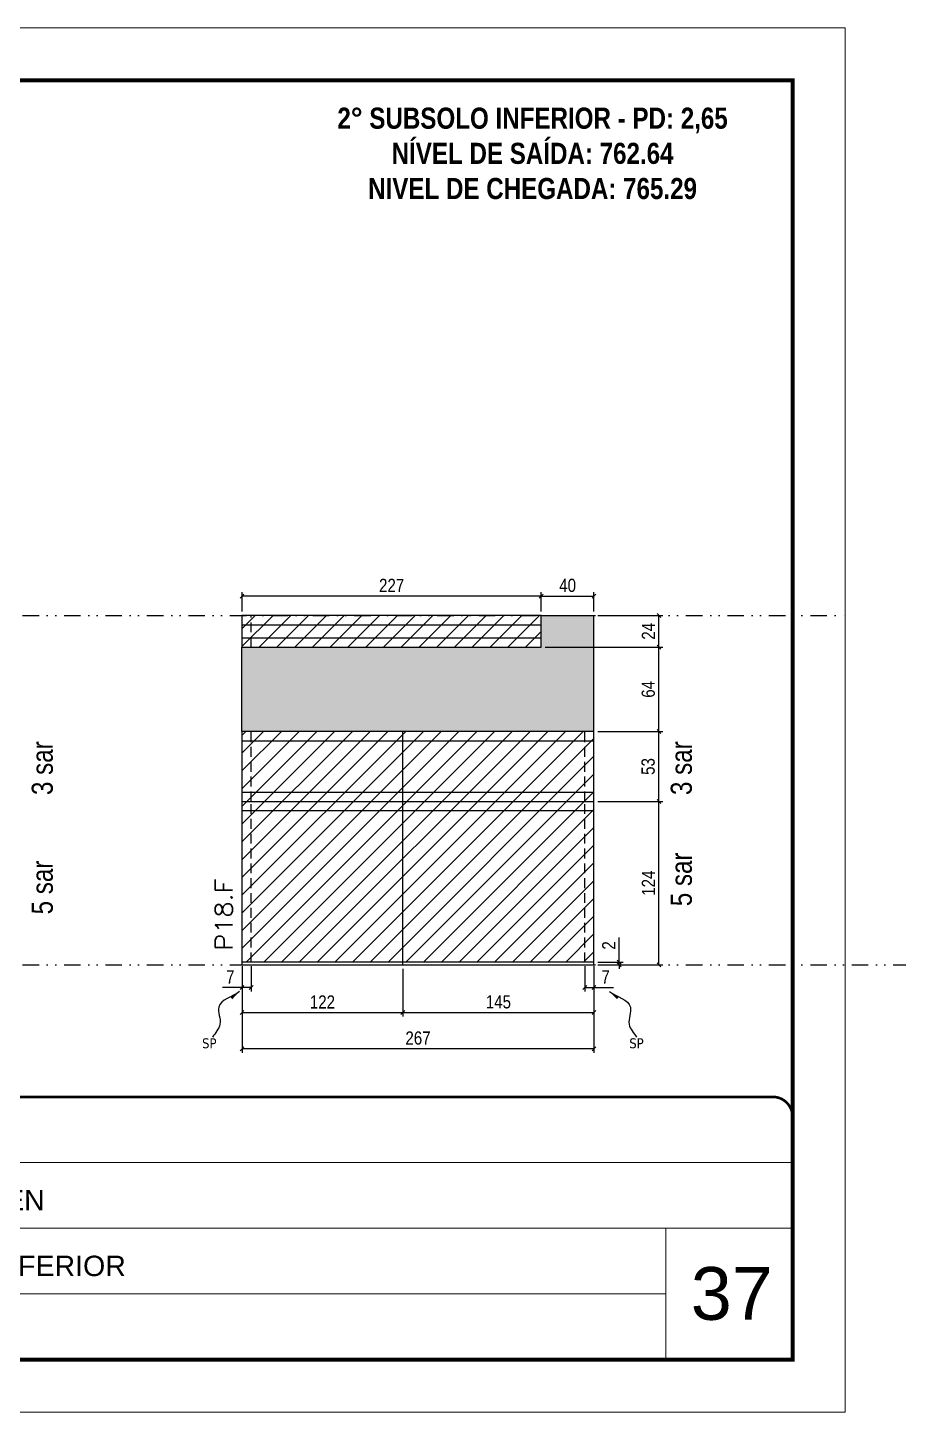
# Model space of a CAD drawing. Extents: x 13513 to 27878, y -21631 to 6985.
# Drawn here: x 15278 to 15939, y -4402 to -3352 of the extents above; entities that cross this region are included whole.
import ezdxf

# ---------------------------------------------------------------- set-up
doc = ezdxf.new("R2010")
doc.units = 0
for name, pattern in [('CONTINUO', [0]), ('DASHED', [0.75, 0.5, -0.25]), ('DIVIDE2', [0.625, 0.25, -0.125, 0, -0.125, 0, -0.125]), ('HIDDEN', [0.375, 0.25, -0.125])]:
    doc.linetypes.add(name, pattern=pattern)
for name, color, linetype, lineweight in [('CARIMBO', 255, 'Continuous', 9), ('Folhas', 255, 'Continuous', 9), ('Hachura', 251, 'Continuous', 9), ('SARRAFO DE PRESSAO', 251, 'DASHED', 9), ('Texto Seção', 7, 'Continuous', 15)]:
    doc.layers.add(name, color=color, linetype=linetype, lineweight=lineweight)
for name, color, linetype in [('COTA', 241, 'Continuous'), ('NOMENCLATURA', 7, 'Continuous'), ('Nível', 160, 'Continuous'), ('Painéis', 200, 'Continuous'), ('SARR_2.2x7', 40, 'Continuous'), ('Sarrafo de Pressão', 42, 'HIDDEN'), ('texto', 7, 'Continuous')]:
    doc.layers.add(name, color=color, linetype=linetype)
doc.styles.add('ARIAL', font='arial.ttf')
doc.styles.add('ARIAL_NARROW', font='ARIALN.TTF', dxfattribs={"height": 0.2})
doc.styles.add('COTA TECNICA', font='techl___.ttf', dxfattribs={"height": 10})
doc.styles.add('COTA TECNICA-50', font='techl___.ttf', dxfattribs={"height": 10})
doc.styles.add('REGUA-120', font='ROMANS.shx', dxfattribs={"height": 15})
doc.styles.add('ROMANC', font='techb___.ttf', dxfattribs={"height": 2.5})
doc.styles.get("Standard").update_dxf_attribs({"font": 'arial.ttf'})
doc.styles.add('Tecnologia', font='')
doc.styles.get('Tecnologia').set_extended_font_data('Forgotten Futurist')
doc.dimstyles.new('COTA PAINEL-50', dxfattribs={"dimtxt": 10, "dimasz": 3, "dimexe": 3, "dimexo": 3, "dimgap": 3, "dimtad": 1, "dimdec": 1, "dimzin": 12, "dimdsep": 46, "dimtxsty": 'COTA TECNICA-50', "dimblk1": 'OBLIQUE', "dimblk2": 'OBLIQUE', "dimsah": 1, "dimcen": 0.9, "dimclrd": 4, "dimclre": 4, "dimclrt": 240, "dimadec": 1, "dimazin": 3, "dimtfac": 1, "dimtdec": 1, "dimtmove": 0, "dimatfit": 3, "dimfxl": 1, "dimtolj": 1, "dimtzin": 12, "dimarcsym": 0})
doc.dimstyles.new('PAINEL', dxfattribs={"dimtxt": 10, "dimasz": 3, "dimexe": 3, "dimexo": 3, "dimgap": 3, "dimtad": 1, "dimdec": 1, "dimzin": 12, "dimdsep": 46, "dimtxsty": 'COTA TECNICA', "dimblk1": 'OBLIQUE', "dimblk2": 'OBLIQUE', "dimsah": 1, "dimcen": 0.9, "dimclrd": 4, "dimclre": 4, "dimclrt": 240, "dimadec": 1, "dimazin": 3, "dimtfac": 1, "dimtdec": 1, "dimtmove": 0, "dimatfit": 3, "dimfxl": 1, "dimtolj": 1, "dimtzin": 12, "dimarcsym": 0})
doc.dimstyles.get("Standard").update_dxf_attribs({"dimtxt": 0.18, "dimasz": 0.18, "dimexe": 0.18, "dimexo": 0.0625, "dimgap": 0.09, "dimtad": 0, "dimtih": 1, "dimtoh": 1, "dimdec": 4, "dimzin": 0, "dimdsep": 46, "dimtxsty": 'Standard', "dimcen": 0.09, "dimadec": 0, "dimazin": 0, "dimtfac": 1, "dimtdec": 4, "dimtofl": 0, "dimtmove": 0, "dimatfit": 3, "dimfxl": 1, "dimtolj": 1, "dimtzin": 0, "dimarcsym": 0})

# ---------------------------------------------------------------- blocks, each defined once
blk = doc.blocks.new('9999999999')
at = {"color": 30, "linetype": 'CONTINUO'}
for p, q in [((98564.6, 34230.2), (98564.6, 34429.4)), ((98564.6, 34379.6), (99584, 34379.6)), ((98564.6, 34329.8), (99488, 34329.8)), ((99584, 34329.8), (99488, 34329.8)), ((99488, 34329.8), (99488, 34230.2)), ((98564.6, 34280), (99488, 34280))]:
    blk.add_line(p, q, dxfattribs=at)
at = {"color": 30, "linetype": 'CONTINUO', "const_width": 2}
blk.add_lwpolyline([(99584, 34230.2), (99584, 34414.4, 0.414214), (99569, 34429.4), (98229, 34429.4, 0.414214), (98214, 34414.4), (98214, 34245.2, 0.414214), (98229, 34230.2), (99584, 34230.2)], format="xyb", dxfattribs=at)
at = {"layer": 'Folhas'}
blk.add_lwpolyline([(98139, 34190.2), (99624, 34190.2), (99624, 35240.2), (98139, 35240.2)], close=True, dxfattribs=at)
at = {"layer": 'Folhas', "color": 30, "const_width": 3}
blk.add_lwpolyline([(98214, 34230.2), (99584, 34230.2), (99584, 35200.2), (98214, 35200.2)], close=True, dxfattribs=at)
at = {"color": 7, "linetype": 'Continuous', "ltscale": 5, "style": 'ARIAL'}
for s, height, p in [('SKR', 15.48, (98837.7, 34393.1)), ('LEAF LOEFGREN', 15.483, (98837.7, 34343.3)), ('2° SUBSOLO INFERIOR', 15.483, (98837.7, 34293.5)), ('NOVA SISTEMAS CONSTRUTIVOS', 11.059, (98263.2, 34267.2)), ('PILARES', 15.48, (98837.7, 34243.7))]:
    blk.add_text(s, height=height, dxfattribs=at).set_placement(p)
at = {"layer": 'Folhas', "color": 7, "style": 'Tecnologia', "width": 1.5}
for s, p in [('CLIENTE:', (98573.7, 34397.2)), ('OBRA:', (98573.7, 34347.3)), ('PAVIMENTO:', (98573.7, 34297.5)), ('PROJETO:', (98573.7, 34247.7))]:
    blk.add_text(s, height=14, dxfattribs=at).set_placement(p)
blk = doc.blocks.new('_Oblique')
at = {"color": 0, "linetype": 'ByBlock', "lineweight": -2}
blk.add_line((-0.5, -0.5), (0.5, 0.5), dxfattribs=at)
blk = doc.blocks.new('*D1880')
at = {"layer": 'COTA', "color": 4, "lineweight": -2, "transparency": 16777216}
for p, q in [((15440.9, -4064.2), (15440.9, -4129.8)), ((15707.9, -4064.2), (15707.9, -4129.8)), ((15707.9, -4126.8), (15440.9, -4126.8))]:
    blk.add_line(p, q, dxfattribs=at)
at = {"layer": 'Defpoints', "color": 0, "transparency": 16777216}
for p in [(15440.9, -4061.2), (15707.9, -4061.2), (15440.9, -4126.8)]:
    blk.add_point(p, dxfattribs=at)
at = {"layer": 'COTA', "color": 4, "lineweight": -2, "transparency": 16777216, "xscale": 3, "yscale": 3, "zscale": 3, "rotation": 180}
blk.add_blockref('_Oblique', (15440.9, -4126.8), dxfattribs=at)
at = {"layer": 'COTA', "color": 4, "lineweight": -2, "transparency": 16777216, "xscale": 3, "yscale": 3, "zscale": 3}
blk.add_blockref('_Oblique', (15707.9, -4126.8), dxfattribs=at)
at = {"layer": 'COTA', "color": 240, "transparency": 16777216, "insert": (15574.4, -4118.7), "char_height": 10, "attachment_point": 5, "style": 'COTA TECNICA'}
blk.add_mtext('\\A1;267', dxfattribs=at)
blk = doc.blocks.new('*D1881')
at = {"layer": 'COTA', "color": 4, "lineweight": -2, "transparency": 16777216}
for p, q in [((15700.9, -4064.2), (15700.9, -4083.4)), ((15707.9, -4066.2), (15707.9, -4083.4)), ((15700.9, -4080.4), (15707.9, -4080.4)), ((15707.9, -4080.4), (15722.6, -4080.4))]:
    blk.add_line(p, q, dxfattribs=at)
at = {"layer": 'Defpoints', "color": 0, "transparency": 16777216}
for p in [(15700.9, -4061.2), (15707.9, -4063.2), (15707.9, -4080.4)]:
    blk.add_point(p, dxfattribs=at)
at = {"layer": 'COTA', "color": 4, "lineweight": -2, "transparency": 16777216, "xscale": 3, "yscale": 3, "zscale": 3, "rotation": 180}
blk.add_blockref('_Oblique', (15700.9, -4080.4), dxfattribs=at)
at = {"layer": 'COTA', "color": 4, "lineweight": -2, "transparency": 16777216, "xscale": 3, "yscale": 3, "zscale": 3}
blk.add_blockref('_Oblique', (15707.9, -4080.4), dxfattribs=at)
at = {"layer": 'COTA', "color": 240, "transparency": 16777216, "insert": (15716.7, -4072.3), "char_height": 10, "attachment_point": 5, "style": 'COTA TECNICA-50'}
blk.add_mtext('\\A1;7', dxfattribs=at)
blk = doc.blocks.new('*D1882')
at = {"layer": 'COTA', "color": 4, "lineweight": -2, "transparency": 16777216}
for p, q in [((15440.9, -4066.2), (15440.9, -4083.4)), ((15447.9, -4064.2), (15447.9, -4083.4)), ((15440.9, -4080.4), (15426.1, -4080.4)), ((15447.9, -4080.4), (15440.9, -4080.4))]:
    blk.add_line(p, q, dxfattribs=at)
at = {"layer": 'Defpoints', "color": 0, "transparency": 16777216}
for p in [(15440.9, -4063.2), (15447.9, -4061.2), (15440.9, -4080.4)]:
    blk.add_point(p, dxfattribs=at)
at = {"layer": 'COTA', "color": 4, "lineweight": -2, "transparency": 16777216, "xscale": 3, "yscale": 3, "zscale": 3, "rotation": 180}
blk.add_blockref('_Oblique', (15440.9, -4080.4), dxfattribs=at)
at = {"layer": 'COTA', "color": 4, "lineweight": -2, "transparency": 16777216, "xscale": 3, "yscale": 3, "zscale": 3}
blk.add_blockref('_Oblique', (15447.9, -4080.4), dxfattribs=at)
at = {"layer": 'COTA', "color": 240, "transparency": 16777216, "insert": (15432, -4072.3), "char_height": 10, "attachment_point": 5, "style": 'COTA TECNICA-50'}
blk.add_mtext('\\A1;7', dxfattribs=at)
blk = doc.blocks.new('*D1883')
at = {"layer": 'COTA', "color": 4, "lineweight": -2, "transparency": 16777216}
for p, q in [((15727.1, -4061.2), (15727.1, -4042.4)), ((15710.9, -4061.2), (15730.1, -4061.2)), ((15710.9, -4063.2), (15730.1, -4063.2)), ((15727.1, -4063.2), (15727.1, -4061.2)), ((15727.1, -4063.2), (15727.1, -4066.2))]:
    blk.add_line(p, q, dxfattribs=at)
at = {"layer": 'Defpoints', "color": 0, "transparency": 16777216}
for p in [(15707.9, -4061.2), (15707.9, -4063.2), (15727.1, -4063.2)]:
    blk.add_point(p, dxfattribs=at)
at = {"layer": 'COTA', "color": 4, "lineweight": -2, "transparency": 16777216, "xscale": 3, "yscale": 3, "zscale": 3}
for p, rotation in [((15727.1, -4061.2), 270), ((15727.1, -4063.2), 90)]:
    blk.add_blockref('_Oblique', p, dxfattribs=dict(at, rotation=rotation))
at = {"layer": 'COTA', "color": 240, "transparency": 16777216, "insert": (15719.1, -4048.4), "char_height": 10, "attachment_point": 5, "rotation": 90, "style": 'COTA TECNICA-50'}
blk.add_mtext('\\A1;2', dxfattribs=at)
blk = doc.blocks.new('*D1895')
at = {"layer": 'COTA', "color": 4, "lineweight": -2, "transparency": 16777216}
for p, q in [((15670.9, -3822.2), (15760.2, -3822.2)), ((15757.2, -3886.2), (15757.2, -3822.2)), ((15710.9, -3886.2), (15760.2, -3886.2))]:
    blk.add_line(p, q, dxfattribs=at)
at = {"layer": 'Defpoints', "color": 0, "transparency": 16777216}
for p in [(15667.9, -3822.2), (15757.2, -3822.2), (15707.9, -3886.2)]:
    blk.add_point(p, dxfattribs=at)
at = {"layer": 'COTA', "color": 4, "lineweight": -2, "transparency": 16777216, "xscale": 3, "yscale": 3, "zscale": 3}
for p, rotation in [((15757.2, -3822.2), 90), ((15757.2, -3886.2), 270)]:
    blk.add_blockref('_Oblique', p, dxfattribs=dict(at, rotation=rotation))
at = {"layer": 'COTA', "color": 240, "transparency": 16777216, "insert": (15749.1, -3854.2), "char_height": 10, "attachment_point": 5, "rotation": 90, "style": 'COTA TECNICA-50'}
blk.add_mtext('\\A1;64', dxfattribs=at)
blk = doc.blocks.new('*D1884')
at = {"layer": 'COTA', "color": 4, "lineweight": -2, "transparency": 16777216}
for p, q in [((15710.9, -3886.2), (15760.2, -3886.2)), ((15757.2, -3939.2), (15757.2, -3886.2)), ((15710.9, -3939.2), (15760.2, -3939.2))]:
    blk.add_line(p, q, dxfattribs=at)
at = {"layer": 'Defpoints', "color": 0, "transparency": 16777216}
for p in [(15707.9, -3886.2), (15757.2, -3886.2), (15707.9, -3939.2)]:
    blk.add_point(p, dxfattribs=at)
at = {"layer": 'COTA', "color": 4, "lineweight": -2, "transparency": 16777216, "xscale": 3, "yscale": 3, "zscale": 3}
for p, rotation in [((15757.2, -3886.2), 90), ((15757.2, -3939.2), 270)]:
    blk.add_blockref('_Oblique', p, dxfattribs=dict(at, rotation=rotation))
at = {"layer": 'COTA', "color": 240, "transparency": 16777216, "insert": (15749, -3912.7), "char_height": 10, "attachment_point": 5, "rotation": 90, "style": 'COTA TECNICA-50'}
blk.add_mtext('\\A1;53', dxfattribs=at)
blk = doc.blocks.new('*D1896')
at = {"layer": 'COTA', "color": 4, "linetype": 'ByBlock', "lineweight": -2, "transparency": 16777216}
for p, q in [((15710.9, -3939.2), (15760.2, -3939.2)), ((15757.2, -4063.2), (15757.2, -3939.2)), ((15710.9, -4063.2), (15760.2, -4063.2))]:
    blk.add_line(p, q, dxfattribs=at)
at = {"layer": 'Defpoints', "color": 0, "linetype": 'ByBlock', "transparency": 16777216}
for p in [(15707.9, -3939.2), (15757.2, -3939.2), (15707.9, -4063.2)]:
    blk.add_point(p, dxfattribs=at)
at = {"layer": 'COTA', "color": 4, "linetype": 'ByBlock', "lineweight": -2, "transparency": 16777216, "xscale": 3, "yscale": 3, "zscale": 3}
for p, rotation in [((15757.2, -3939.2), 90), ((15757.2, -4063.2), 270)]:
    blk.add_blockref('_Oblique', p, dxfattribs=dict(at, rotation=rotation))
at = {"layer": 'COTA', "color": 240, "linetype": 'ByBlock', "transparency": 16777216, "insert": (15749.2, -4001.2), "char_height": 10, "attachment_point": 5, "rotation": 90, "style": 'COTA TECNICA'}
blk.add_mtext('\\A1;124', dxfattribs=at)
blk = doc.blocks.new('*D1897')
at = {"layer": 'COTA', "color": 4, "linetype": 'ByBlock', "lineweight": -2, "transparency": 16777216}
for p, q in [((15710.9, -3939.2), (15760.2, -3939.2)), ((15757.2, -4063.2), (15757.2, -3939.2)), ((15710.9, -4063.2), (15760.2, -4063.2))]:
    blk.add_line(p, q, dxfattribs=at)
at = {"layer": 'Defpoints', "color": 0, "linetype": 'ByBlock', "transparency": 16777216}
for p in [(15707.9, -3939.2), (15757.2, -3939.2), (15707.9, -4063.2)]:
    blk.add_point(p, dxfattribs=at)
at = {"layer": 'COTA', "color": 4, "linetype": 'ByBlock', "lineweight": -2, "transparency": 16777216, "xscale": 3, "yscale": 3, "zscale": 3}
for p, rotation in [((15757.2, -3939.2), 90), ((15757.2, -4063.2), 270)]:
    blk.add_blockref('_Oblique', p, dxfattribs=dict(at, rotation=rotation))
at = {"layer": 'COTA', "color": 240, "linetype": 'ByBlock', "transparency": 16777216, "insert": (15749.2, -4001.2), "char_height": 10, "attachment_point": 5, "rotation": 90, "style": 'COTA TECNICA'}
blk.add_mtext('\\A1;124', dxfattribs=at)
blk = doc.blocks.new('*D1898')
at = {"layer": 'COTA', "color": 4, "lineweight": -2, "transparency": 16777216}
for p, q in [((15562.9, -4066.2), (15562.9, -4102.3)), ((15707.9, -4066.2), (15707.9, -4102.3)), ((15562.9, -4099.3), (15707.9, -4099.3))]:
    blk.add_line(p, q, dxfattribs=at)
at = {"layer": 'Defpoints', "color": 0, "transparency": 16777216}
for p in [(15562.9, -4063.2), (15707.9, -4063.2), (15707.9, -4099.3)]:
    blk.add_point(p, dxfattribs=at)
at = {"layer": 'COTA', "color": 4, "lineweight": -2, "transparency": 16777216, "xscale": 3, "yscale": 3, "zscale": 3, "rotation": 180}
blk.add_blockref('_Oblique', (15562.9, -4099.3), dxfattribs=at)
at = {"layer": 'COTA', "color": 4, "lineweight": -2, "transparency": 16777216, "xscale": 3, "yscale": 3, "zscale": 3}
blk.add_blockref('_Oblique', (15707.9, -4099.3), dxfattribs=at)
at = {"layer": 'COTA', "color": 240, "transparency": 16777216, "insert": (15635.4, -4091.2), "char_height": 10, "attachment_point": 5, "style": 'COTA TECNICA'}
blk.add_mtext('\\A1;145', dxfattribs=at)
blk = doc.blocks.new('*D1899')
at = {"layer": 'COTA', "color": 4, "lineweight": -2, "transparency": 16777216}
for p, q in [((15440.9, -4066.2), (15440.9, -4102.3)), ((15562.9, -4066.2), (15562.9, -4102.3)), ((15440.9, -4099.3), (15562.9, -4099.3))]:
    blk.add_line(p, q, dxfattribs=at)
at = {"layer": 'Defpoints', "color": 0, "transparency": 16777216}
for p in [(15440.9, -4063.2), (15562.9, -4063.2), (15562.9, -4099.3)]:
    blk.add_point(p, dxfattribs=at)
at = {"layer": 'COTA', "color": 4, "lineweight": -2, "transparency": 16777216, "xscale": 3, "yscale": 3, "zscale": 3, "rotation": 180}
blk.add_blockref('_Oblique', (15440.9, -4099.3), dxfattribs=at)
at = {"layer": 'COTA', "color": 4, "lineweight": -2, "transparency": 16777216, "xscale": 3, "yscale": 3, "zscale": 3}
blk.add_blockref('_Oblique', (15562.9, -4099.3), dxfattribs=at)
at = {"layer": 'COTA', "color": 240, "transparency": 16777216, "insert": (15501.9, -4091.3), "char_height": 10, "attachment_point": 5, "style": 'COTA TECNICA'}
blk.add_mtext('\\A1;122', dxfattribs=at)
blk = doc.blocks.new('*D1907')
at = {"layer": 'COTA', "color": 4, "lineweight": -2, "transparency": 16777216}
for p, q in [((15710.9, -3798.2), (15760.2, -3798.2)), ((15757.2, -3822.2), (15757.2, -3798.2)), ((15670.9, -3822.2), (15760.2, -3822.2))]:
    blk.add_line(p, q, dxfattribs=at)
at = {"layer": 'Defpoints', "color": 0, "transparency": 16777216}
for p in [(15707.9, -3798.2), (15757.2, -3798.2), (15667.9, -3822.2)]:
    blk.add_point(p, dxfattribs=at)
at = {"layer": 'COTA', "color": 4, "lineweight": -2, "transparency": 16777216, "xscale": 3, "yscale": 3, "zscale": 3}
for p, rotation in [((15757.2, -3798.2), 90), ((15757.2, -3822.2), 270)]:
    blk.add_blockref('_Oblique', p, dxfattribs=dict(at, rotation=rotation))
at = {"layer": 'COTA', "color": 240, "transparency": 16777216, "insert": (15749.2, -3810.2), "char_height": 10, "attachment_point": 5, "rotation": 90, "style": 'COTA TECNICA'}
blk.add_mtext('\\A1;24', dxfattribs=at)
blk = doc.blocks.new('*D1908')
at = {"layer": 'COTA', "color": 4, "lineweight": -2, "transparency": 16777216}
for p, q in [((15440.9, -3795.2), (15440.9, -3780.5)), ((15667.9, -3783.5), (15440.9, -3783.5)), ((15667.9, -3795.2), (15667.9, -3780.5))]:
    blk.add_line(p, q, dxfattribs=at)
at = {"layer": 'Defpoints', "color": 0, "transparency": 16777216}
for p in [(15440.9, -3783.5), (15440.9, -3798.2), (15667.9, -3798.2)]:
    blk.add_point(p, dxfattribs=at)
at = {"layer": 'COTA', "color": 4, "lineweight": -2, "transparency": 16777216, "xscale": 3, "yscale": 3, "zscale": 3, "rotation": 180}
blk.add_blockref('_Oblique', (15440.9, -3783.5), dxfattribs=at)
at = {"layer": 'COTA', "color": 4, "lineweight": -2, "transparency": 16777216, "xscale": 3, "yscale": 3, "zscale": 3}
blk.add_blockref('_Oblique', (15667.9, -3783.5), dxfattribs=at)
at = {"layer": 'COTA', "color": 240, "transparency": 16777216, "insert": (15554.4, -3775.4), "char_height": 10, "attachment_point": 5, "style": 'COTA TECNICA'}
blk.add_mtext('\\A1;227', dxfattribs=at)
blk = doc.blocks.new('*D1909')
at = {"layer": 'COTA', "color": 4, "lineweight": -2, "transparency": 16777216}
for p, q in [((15667.9, -3795.2), (15667.9, -3780.5)), ((15667.9, -3783.5), (15707.9, -3783.5)), ((15707.9, -3795.2), (15707.9, -3780.5))]:
    blk.add_line(p, q, dxfattribs=at)
at = {"layer": 'Defpoints', "color": 0, "transparency": 16777216}
for p in [(15707.9, -3783.5), (15667.9, -3798.2), (15707.9, -3798.2)]:
    blk.add_point(p, dxfattribs=at)
at = {"layer": 'COTA', "color": 4, "lineweight": -2, "transparency": 16777216, "xscale": 3, "yscale": 3, "zscale": 3, "rotation": 180}
blk.add_blockref('_Oblique', (15667.9, -3783.5), dxfattribs=at)
at = {"layer": 'COTA', "color": 4, "lineweight": -2, "transparency": 16777216, "xscale": 3, "yscale": 3, "zscale": 3}
blk.add_blockref('_Oblique', (15707.9, -3783.5), dxfattribs=at)
at = {"layer": 'COTA', "color": 240, "transparency": 16777216, "insert": (15687.9, -3775.4), "char_height": 10, "attachment_point": 5, "style": 'COTA TECNICA'}
blk.add_mtext('\\A1;40', dxfattribs=at)

msp = doc.modelspace()

# ---------------------------------------------------------------- hatches: boundary and pattern name
at = {"layer": 'COTA'}
h = msp.add_hatch(dxfattribs=at)
h.set_pattern_fill('AR-CONC', color=256, scale=0.03)
h.paths.add_polyline_path([(15707.88, -3886.17), (15707.88, -3798.17), (15667.88, -3798.17), (15667.88, -3822.17), (15440.88, -3822.17), (15440.88, -3886.17)])
at = {"layer": 'Hachura', "linetype": 'ByBlock'}
h = msp.add_hatch(dxfattribs=at)
h.set_pattern_fill('ANSI31', color=256, scale=3)
h.paths.add_polyline_path([(14579.86, -3823.17), (14604.86, -3823.17), (14604.86, -3798.17), (14579.86, -3798.17)])
h.paths.add_polyline_path([(14604.86, -3887.17), (14579.86, -3887.17), (14579.86, -4061.17), (14604.86, -4061.17)])
h.paths.add_polyline_path([(14795.03, -3887.19), (14776.03, -3887.19), (14776.03, -4061.17), (14795.03, -4061.17)])
h.paths.add_polyline_path([(14795.03, -3798.17), (14776.03, -3798.17), (14776.03, -3823.17), (14795.03, -3823.17)])
h.paths.add_polyline_path([(14992.15, -3798.17), (14992.15, -3823.17), (15223.15, -3823.17), (15223.15, -3798.17)])
h.paths.add_polyline_path([(15223.15, -3939.17), (15223.15, -3887.17), (14992.15, -3887.17), (14992.15, -3939.17)])
h.paths.add_polyline_path([(14992.15, -3939.17), (14992.15, -4061.17), (15223.15, -4061.17), (15223.15, -3939.17)])
h.paths.add_polyline_path([(15440.88, -3939.17), (15440.88, -4061.17), (15562.88, -4061.17), (15562.88, -3939.17)])
h.paths.add_polyline_path([(15562.88, -3939.17), (15562.88, -4061.17), (15707.88, -4061.17), (15707.88, -3939.17)])
h.paths.add_polyline_path([(15707.88, -3939.17), (15707.88, -3886.17), (15562.88, -3886.17), (15562.88, -3939.17)])
h.paths.add_polyline_path([(15440.88, -3886.17), (15440.88, -3939.17), (15562.88, -3939.17), (15562.88, -3886.17)])
h.paths.add_polyline_path([(15667.88, -3822.17), (15667.88, -3798.17), (15440.88, -3798.17), (15440.88, -3822.17)])

# ---------------------------------------------------------------- linework, layer by layer
at = {"layer": 'COTA'}
msp.add_line((15667.88, -3798.17), (15707.88, -3798.17), dxfattribs=at)
at = {"layer": 'COTA', "linetype": 'ByBlock'}
for p, q in [((15707.88, -3886.17), (15707.88, -3798.17)), ((15440.88, -3886.17), (15440.88, -3822.17))]:
    msp.add_line(p, q, dxfattribs=at)
at = {"layer": 'Nível', "color": 4, "linetype": 'DIVIDE2', "ltscale": 50}
for p, q in [((13513.27, -3798.17), (15898.47, -3798.17)), ((13513.27, -4063.17), (21517.65, -4063.17))]:
    msp.add_line(p, q, dxfattribs=at)
at = {"layer": 'Painéis'}
for p, q in [((15707.88, -3886.17), (15440.88, -3886.17)), ((15440.88, -3886.17), (15440.88, -4061.17)), ((15562.88, -4063.17), (15562.88, -3886.17)), ((15707.88, -4061.17), (15707.88, -3886.17)), ((15440.88, -3939.17), (15707.88, -3939.17))]:
    msp.add_line(p, q, dxfattribs=at)
for points in [[(15440.88, -3822.17), (15667.88, -3822.17), (15667.88, -3798.17), (15440.88, -3798.17)], [(15707.88, -4061.17), (15440.88, -4061.17), (15440.88, -4063.17), (15707.88, -4063.17)]]:
    msp.add_lwpolyline(points, close=True, dxfattribs=at)
at = {"layer": 'SARR_2.2x7'}
for p, q in [((15440.88, -3805.17), (15667.88, -3805.17)), ((15440.88, -3815.17), (15667.88, -3815.17)), ((15440.88, -3893.17), (15707.88, -3893.17)), ((15440.88, -3932.17), (15707.88, -3932.17)), ((15440.88, -3946.17), (15707.88, -3946.17))]:
    msp.add_line(p, q, dxfattribs=at)
at = {"layer": 'Sarrafo de Pressão', "ltscale": 30}
for p, q in [((15447.88, -3822.17), (15447.88, -3798.17)), ((15447.88, -3939.17), (15447.88, -3886.17)), ((15700.88, -3939.17), (15700.88, -3886.17)), ((15447.88, -4061.17), (15447.88, -3939.17)), ((15700.88, -4061.17), (15700.88, -3939.17))]:
    msp.add_line(p, q, dxfattribs=at)

# ---------------------------------------------------------------- block references
at = {"layer": 'SARRAFO DE PRESSAO', "color": 6, "linetype": 'ByBlock'}
msp.add_blockref('9999999999', (-83725.51, -38592.65), dxfattribs=at)

# ---------------------------------------------------------------- texts
at = {"layer": 'CARIMBO', "style": 'ARIAL'}
msp.add_text('37', height=40, dxfattribs=at).set_placement((15781.33, -4332.3))
at = {"layer": 'NOMENCLATURA', "style": 'ARIAL_NARROW'}
for s, p in [('3 sar', (15297.39, -3934.35)), ('3 sar', (15782.12, -3934.35)), ('5 sar', (15782.12, -4018.65)), ('5 sar', (15297.39, -4024.84))]:
    msp.add_text(s, height=16, rotation=90, dxfattribs=at).set_placement(p)
at = {"layer": 'NOMENCLATURA', "color": 2, "insert": (15661.31, -3386.39), "char_height": 16, "attachment_point": 2, "style": 'ROMANC'}
msp.add_mtext_dynamic_manual_height_columns('\\P2° SUBSOLO INFERIOR - PD: 2,65\\PNÍVEL DE SAÍDA: 762.64\\PNIVEL DE CHEGADA: 765.29', width=432.3511, gutter_width=1, heights=[0], dxfattribs=at)
at = {"layer": 'texto', "color": 0, "char_height": 7.5, "attachment_point": 5}
for insert in [(15416.1, -4122.66), (15740.13, -4122.66)]:
    msp.add_mtext('{\\fTahoma|b0|i0|c0|p34;\\C4;SP}', dxfattribs=dict(at, insert=insert))
at = {"layer": 'Texto Seção', "style": 'REGUA-120', "width": 1.1}
msp.add_text('P18.F', height=13, rotation=90, dxfattribs=at).set_placement((15433.63, -4052.4))

# ---------------------------------------------------------------- dimensions: what is measured, and where the dimension line sits
at = {"layer": 'COTA'}
for base, p1, p2, dimstyle, picture, middle in [((15440.88, -3783.47), (15667.88, -3798.17), (15440.88, -3798.17), 'PAINEL', '*D1908', (15554.38, -3775.39)), ((15707.88, -3783.47), (15667.88, -3798.17), (15707.88, -3798.17), 'PAINEL', '*D1909', (15687.88, -3775.36)), ((15562.88, -4099.35), (15440.88, -4063.17), (15562.88, -4063.17), 'PAINEL', '*D1899', (15501.88, -4091.29)), ((15707.88, -4080.41), (15700.88, -4061.17), (15707.88, -4063.17), 'COTA PAINEL-50', '*D1881', (15716.74, -4072.33))]:
    dim = msp.add_linear_dim(base=base, p1=p1, p2=p2, dimstyle=dimstyle, dxfattribs=at)
    dim.commit()
    dim.dimension.update_dxf_attribs({"geometry": picture, "text_midpoint": middle})
for base, p1, p2, angle, dimstyle, picture, middle in [((15757.25, -3798.17), (15667.88, -3822.17), (15707.88, -3798.17), 90, 'PAINEL', '*D1907', (15749.17, -3810.17)), ((15757.25, -3822.17), (15707.88, -3886.17), (15667.88, -3822.17), 90, 'COTA PAINEL-50', '*D1895', (15749.14, -3854.17)), ((15757.25, -3886.17), (15707.88, -3939.17), (15707.88, -3886.17), 90, 'COTA PAINEL-50', '*D1884', (15749.03, -3912.67)), ((15440.88, -4080.41), (15447.88, -4061.17), (15440.88, -4063.17), 180, 'COTA PAINEL-50', '*D1882', (15432.01, -4072.33))]:
    dim = msp.add_linear_dim(base=base, p1=p1, p2=p2, angle=angle, dimstyle=dimstyle, dxfattribs=at)
    dim.commit()
    dim.dimension.update_dxf_attribs({"geometry": picture, "text_midpoint": middle})
at = {"layer": 'COTA', "linetype": 'ByBlock'}
for picture in ['*D1896', '*D1897']:
    dim = msp.add_aligned_dim(p1=(15707.88, -4063.17), p2=(15707.88, -3939.17), distance=-49.37, dimstyle='PAINEL', dxfattribs=at)
    dim.commit()
    dim.dimension.update_dxf_attribs({"geometry": picture, "text_midpoint": (15749.17, -4001.17)})
at = {"layer": 'COTA'}
dim = msp.add_linear_dim(base=(15727.14, -4063.17), p1=(15707.88, -4061.17), p2=(15707.88, -4063.17), angle=90, dimstyle='COTA PAINEL-50', dxfattribs=at)
dim.commit()
dim.dimension.update_dxf_attribs({"geometry": '*D1883', "text_midpoint": (15727.14, -4048.42), "dimtype": 160})
dim = msp.add_linear_dim(base=(15440.88, -4126.78), p1=(15707.88, -4061.17), p2=(15440.88, -4061.17), angle=180, dimstyle='PAINEL', override={"dimarcsym": 2}, dxfattribs=at)
dim.commit()
dim.dimension.update_dxf_attribs({"geometry": '*D1880', "text_midpoint": (15574.38, -4118.68)})
dim = msp.add_linear_dim(base=(15707.88, -4099.35), p1=(15562.88, -4063.17), p2=(15707.88, -4063.17), dimstyle='PAINEL', override={"dimtmove": 1}, dxfattribs=at)
dim.commit()
dim.dimension.update_dxf_attribs({"geometry": '*D1898', "text_midpoint": (15635.38, -4091.24)})

# ---------------------------------------------------------------- leaders
at = {"layer": 'COTA', "path_type": 1}
for points in [[(15439.05, -4083.35), (15423.26, -4095.18), (15424.19, -4108.19), (15418.64, -4117.97)], [(15719.71, -4083.35), (15735.49, -4095.18), (15734.57, -4108.19), (15740.12, -4117.97)]]:
    msp.add_leader(points, dimstyle='Standard', override={"dimasz": 8}, dxfattribs=at)

doc.saveas('drawing.dxf')
